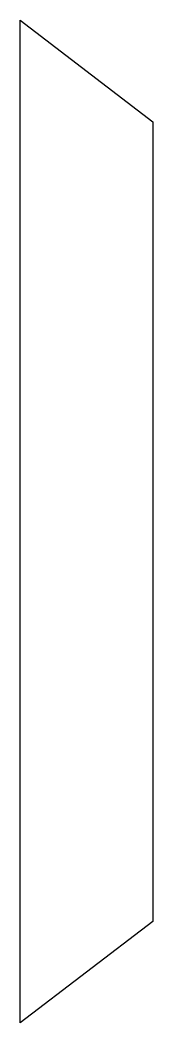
# Model space of a CAD drawing. Header units: millimetres. Extents: x 0 to 45, y 0 to 340.
import ezdxf

# ---------------------------------------------------------------- set-up
doc = ezdxf.new("R2010")
doc.units = ezdxf.units.MM
doc.layers.get('0').update_dxf_attribs({"linetype": 'CONTINUOUS'})

msp = doc.modelspace()

# ---------------------------------------------------------------- linework, layer by layer
msp.add_lwpolyline([(0, 340), (45, 305.5), (45, 34.5), (0, 0.1)], close=True)

doc.saveas('drawing.dxf')
